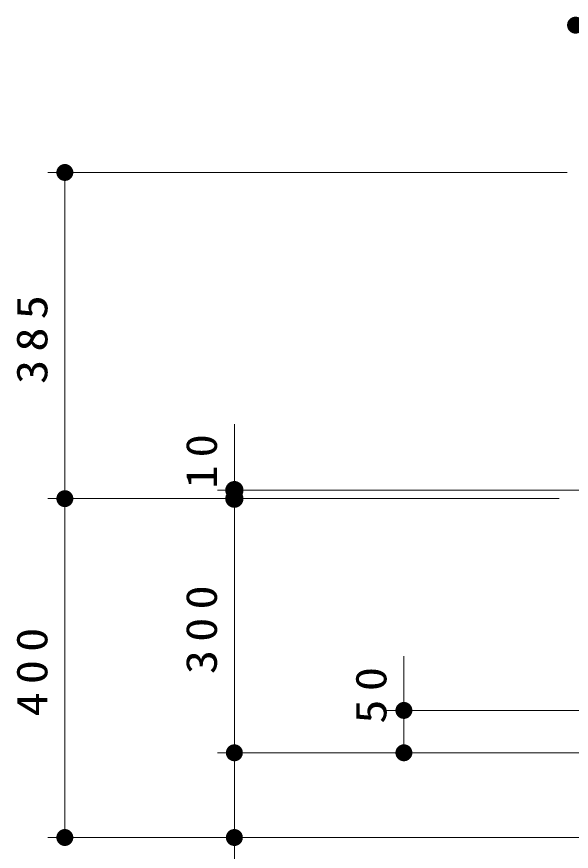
# Model space of a CAD drawing. Units: millimetres on the paper, scale 1:20. Extents: x -365 to 12, y -38 to 257.
# Drawn here: x -138.9 to -106.18, y 85.54 to 134.8 of the extents above; entities that cross this region are included whole.
import ezdxf

# ---------------------------------------------------------------- set-up
doc = ezdxf.new("R2010")
doc.units = ezdxf.units.MM
doc.layers.add('LY_1', color=7, linetype='Continuous', lineweight=25)
doc.styles.add('ＭＳ ゴシック', font='')
doc.styles.get('ＭＳ ゴシック').set_extended_font_data('MS Gothic')

# ---------------------------------------------------------------- blocks, each defined once
blk = doc.blocks.new('filled_dot')
at = {"color": 0, "linetype": 'Continuous', "lineweight": -2, "const_width": 1.25}
blk.add_lwpolyline([(-0.625, 0, 1), (0.625, 0, 1)], format="xyb", close=True, dxfattribs=at)

msp = doc.modelspace()

# ---------------------------------------------------------------- linework, layer by layer
at = {"layer": 'LY_1', "lineweight": 13}
for p, q in [((-106.433, 125.603), (-137.058, 125.603)), ((-136.058, 106.353), (-136.058, 125.603)), ((-126.058, 106.353), (-126.058, 110.755)), ((-102.808, 106.853), (-127.058, 106.853)), ((-106.908, 106.353), (-137.058, 106.353)), ((-110.808, 106.353), (-137.058, 106.353)), ((-136.058, 86.353), (-136.058, 106.353)), ((-126.058, 91.353), (-126.058, 106.353)), ((-116.058, 91.353), (-116.058, 97.051)), ((-96.82, 93.853), (-117.058, 93.853)), ((-105.308, 91.353), (-127.058, 91.353)), ((-126.058, 79.488), (-126.058, 91.353)), ((-105.308, 86.353), (-137.058, 86.353))]:
    msp.add_line(p, q, dxfattribs=at)

# ---------------------------------------------------------------- block references
at = {"layer": 'LY_1', "lineweight": 13, "xscale": 0.4, "yscale": 0.4}
msp.add_blockref('filled_dot', (-105.933, 134.297), dxfattribs=at)
at = {"layer": 'LY_1', "lineweight": 13}
for p, xscale, yscale, rotation in [((-136.058, 125.603), 0.4, 0.4, 270), ((-126.058, 106.853), 0.431, 0.431, 270), ((-126.058, 106.353), 0.431, 0.431, 270), ((-136.058, 106.353), 0.4, 0.4, 270), ((-136.058, 106.353), 0.4, 0.4, 90), ((-116.058, 93.853), 0.4, 0.4, 270), ((-126.058, 91.353), 0.4, 0.4, 270), ((-116.058, 91.353), 0.4, 0.4, 90), ((-136.058, 86.353), 0.4, 0.4, 90), ((-126.058, 86.353), 0.4, 0.4, 90)]:
    msp.add_blockref('filled_dot', p, dxfattribs=dict(at, xscale=xscale, yscale=yscale, rotation=rotation))

# ---------------------------------------------------------------- texts
at = {"layer": 'LY_1', "char_height": 1.833, "attachment_point": 8, "rotation": 90, "style": 'ＭＳ ゴシック'}
for s, insert in [('\\T1.33;\\W1.15;385', (-137.058, 115.978)), ('\\T1.34;\\W1.1;10', (-127.058, 108.786)), ('\\T1.33;\\W1.15;300', (-127.058, 98.853)), ('\\T1.33;\\W1.15;400', (-137.058, 96.353)), ('\\T1.34;\\W1.15;50', (-117.058, 94.988))]:
    msp.add_mtext(s, dxfattribs=dict(at, insert=insert))

doc.saveas('drawing.dxf')
